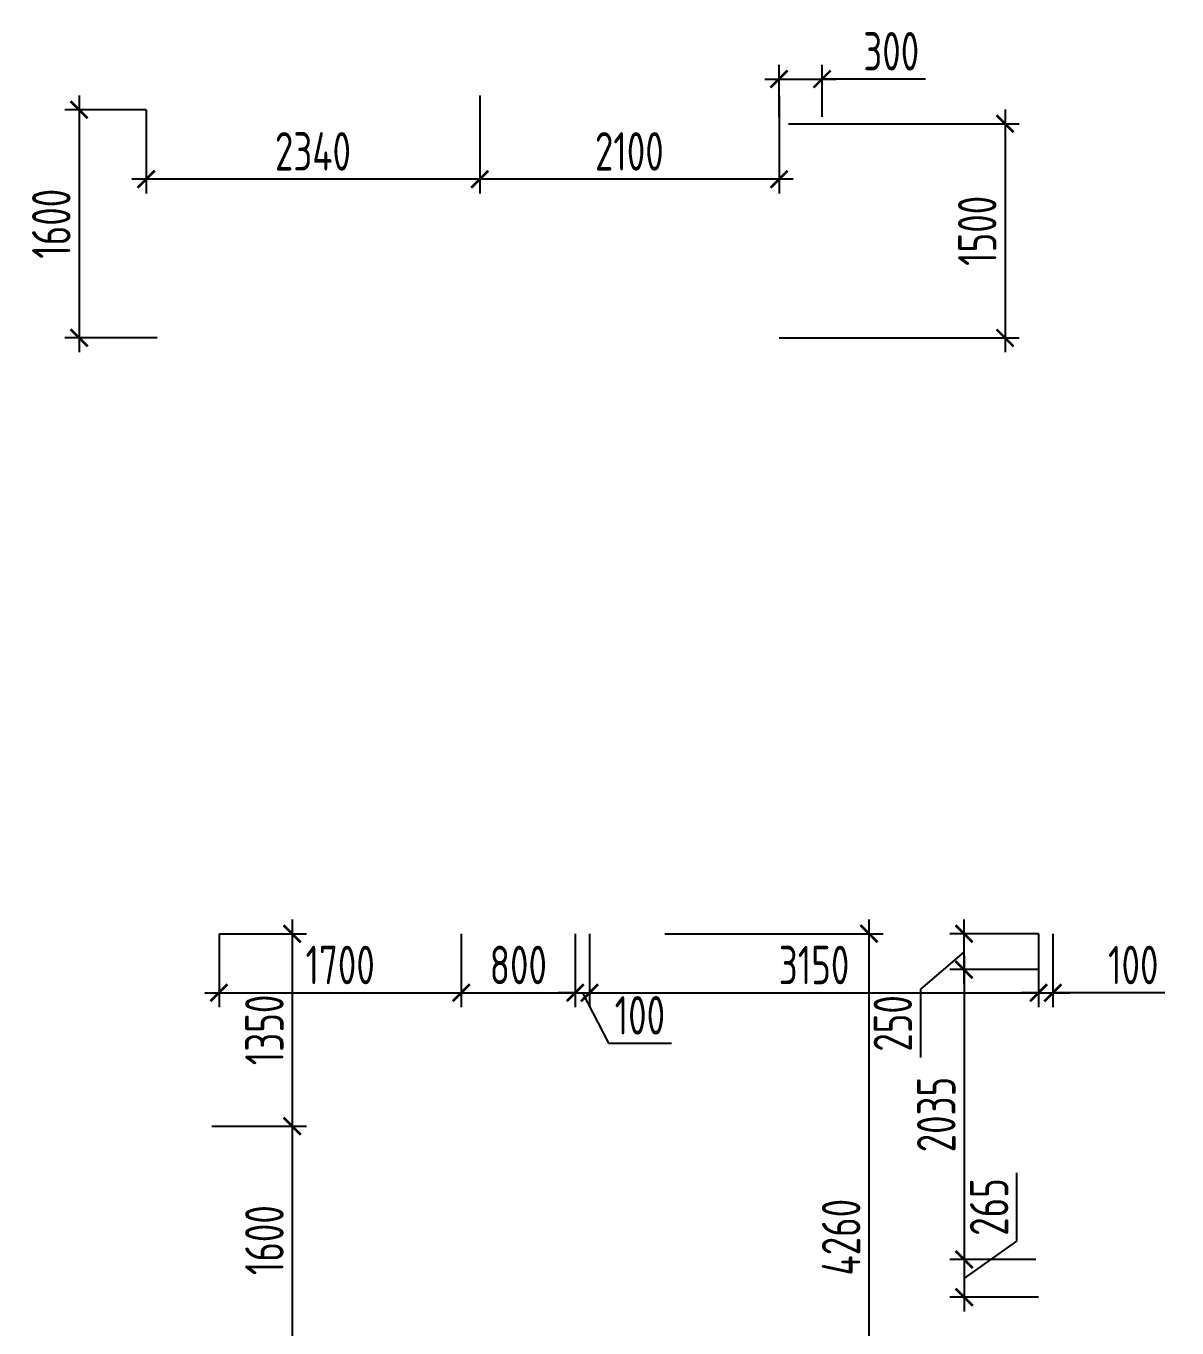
# Model space of a CAD drawing. Header units: millimetres. Extents: x -350007 to 536090, y -888 to 198380.
# Drawn here: x -189238 to -181163, y 124585 to 133718 of the extents above; entities that cross this region are included whole.
import ezdxf

# ---------------------------------------------------------------- set-up
doc = ezdxf.new("R2010")
doc.units = ezdxf.units.MM
doc.layers.add('АР_Размеры нов.', color=15, linetype='Continuous', lineweight=0)
doc.styles.add('ISOCPEUR', font='isocpeur.ttf', dxfattribs={"width": 0.7})
doc.dimstyles.new('R_100', dxfattribs={"dimtxt": 270, "dimasz": 120, "dimexe": 100, "dimexo": 0, "dimgap": 60, "dimtad": 1, "dimdec": 0, "dimrnd": 5, "dimzin": 0, "dimdsep": 46, "dimtxsty": 'ISOCPEUR', "dimblk": 'ARCHTICK', "dimcen": 0, "dimdle": 100, "dimclrd": 256, "dimclre": 256, "dimclrt": 256, "dimadec": 0, "dimazin": 0, "dimtfac": 2, "dimtdec": 0, "dimtofl": 0, "dimtmove": 1, "dimatfit": 3, "dimfxl": 1, "dimtvp": 3, "dimtolj": 1, "dimtzin": 0, "dimarcsym": 0})

# ---------------------------------------------------------------- blocks, each defined once
blk = doc.blocks.new('_ArchTick')
at = {"color": 0, "linetype": 'ByBlock', "const_width": 0.15}
blk.add_lwpolyline([(-0.5, -0.5), (0.5, 0.5)], dxfattribs=at)
blk = doc.blocks.new('*D2735')
at = {"layer": 'Defpoints', "color": 0, "ltscale": 100, "transparency": 16777216}
for p in [(-183888, 133032.4), (-183955.2, 131530.7), (-182369.5, 131530.7)]:
    blk.add_point(p, dxfattribs=at)
at = {"layer": 'АР_Размеры нов.', "lineweight": -2, "ltscale": 100, "transparency": 16777216}
for p, q in [((-182369.5, 133132.4), (-182369.5, 131430.7)), ((-183888, 133032.4), (-182269.5, 133032.4)), ((-183955.2, 131530.7), (-182269.5, 131530.7))]:
    blk.add_line(p, q, dxfattribs=at)
at = {"layer": 'АР_Размеры нов.', "lineweight": -2, "ltscale": 100, "transparency": 16777216, "xscale": 120, "yscale": 120, "zscale": 120}
for p, rotation in [((-182369.5, 133032.4), 90), ((-182369.5, 131530.7), 270)]:
    blk.add_blockref('_ArchTick', p, dxfattribs=dict(at, rotation=rotation))
at = {"layer": 'АР_Размеры нов.', "ltscale": 100, "transparency": 16777216, "insert": (-182564.5, 132281.6), "char_height": 270, "attachment_point": 5, "rotation": 90, "style": 'ISOCPEUR'}
blk.add_mtext('\\A1;1500', dxfattribs=at)
blk = doc.blocks.new('*D2737')
at = {"layer": 'Defpoints', "color": 0, "ltscale": 100, "transparency": 16777216}
for p in [(-187883.9, 127350.7), (-186183.9, 127350.7), (-186183.9, 126936.3)]:
    blk.add_point(p, dxfattribs=at)
at = {"layer": 'АР_Размеры нов.', "lineweight": -2, "ltscale": 100, "transparency": 16777216}
for p, q in [((-187883.9, 127350.7), (-187883.9, 126836.3)), ((-186183.9, 127350.7), (-186183.9, 126836.3)), ((-187983.9, 126936.3), (-186083.9, 126936.3))]:
    blk.add_line(p, q, dxfattribs=at)
at = {"layer": 'АР_Размеры нов.', "lineweight": -2, "ltscale": 100, "transparency": 16777216, "xscale": 120, "yscale": 120, "zscale": 120, "rotation": 180}
blk.add_blockref('_ArchTick', (-187883.9, 126936.3), dxfattribs=at)
at = {"layer": 'АР_Размеры нов.', "lineweight": -2, "ltscale": 100, "transparency": 16777216, "xscale": 120, "yscale": 120, "zscale": 120}
blk.add_blockref('_ArchTick', (-186183.9, 126936.3), dxfattribs=at)
at = {"layer": 'АР_Размеры нов.', "ltscale": 100, "transparency": 16777216, "insert": (-187033.9, 127131.3), "char_height": 270, "attachment_point": 5, "style": 'ISOCPEUR'}
blk.add_mtext('\\A1;1700', dxfattribs=at)
blk = doc.blocks.new('*D2740')
at = {"layer": 'Defpoints', "color": 0, "ltscale": 100, "transparency": 16777216}
for p in [(-182133.9, 127098.8), (-182656.8, 125064.9), (-182153.9, 125064.9)]:
    blk.add_point(p, dxfattribs=at)
at = {"layer": 'АР_Размеры нов.', "lineweight": -2, "ltscale": 100, "transparency": 16777216}
for p, q in [((-182656.8, 127198.8), (-182656.8, 124964.9)), ((-182133.9, 127098.8), (-182756.8, 127098.8)), ((-182153.9, 125064.9), (-182756.8, 125064.9))]:
    blk.add_line(p, q, dxfattribs=at)
at = {"layer": 'АР_Размеры нов.', "lineweight": -2, "ltscale": 100, "transparency": 16777216, "xscale": 120, "yscale": 120, "zscale": 120}
for p, rotation in [((-182656.8, 127098.8), 90), ((-182656.8, 125064.9), 270)]:
    blk.add_blockref('_ArchTick', p, dxfattribs=dict(at, rotation=rotation))
at = {"layer": 'АР_Размеры нов.', "ltscale": 100, "transparency": 16777216, "insert": (-182851.8, 126081.8), "char_height": 270, "attachment_point": 5, "rotation": 90, "style": 'ISOCPEUR'}
blk.add_mtext('\\A1;2035', dxfattribs=at)
blk = doc.blocks.new('*D2537')
at = {"layer": 'Defpoints', "color": 0, "ltscale": 100, "transparency": 16777216}
for p in [(-182656.8, 127350.7), (-182133.9, 127350.7), (-182153.9, 127098.8)]:
    blk.add_point(p, dxfattribs=at)
at = {"layer": 'АР_Размеры нов.', "lineweight": -2, "ltscale": 100, "transparency": 16777216}
for p, q in [((-182656.8, 126998.8), (-182656.8, 127450.7)), ((-182133.9, 127350.7), (-182756.8, 127350.7)), ((-182656.8, 127224.7), (-182961.6, 126960.9)), ((-182153.9, 127098.8), (-182756.8, 127098.8)), ((-182961.6, 126960.9), (-182961.6, 126481.8))]:
    blk.add_line(p, q, dxfattribs=at)
at = {"layer": 'АР_Размеры нов.', "lineweight": -2, "ltscale": 100, "transparency": 16777216, "xscale": 120, "yscale": 120, "zscale": 120}
for p, rotation in [((-182656.8, 127350.7), 90), ((-182656.8, 127098.8), 270)]:
    blk.add_blockref('_ArchTick', p, dxfattribs=dict(at, rotation=rotation))
at = {"layer": 'АР_Размеры нов.', "ltscale": 100, "transparency": 16777216, "insert": (-183156.6, 126721.4), "char_height": 270, "attachment_point": 5, "rotation": 90, "style": 'ISOCPEUR'}
blk.add_mtext('\\A1;250', dxfattribs=at)
blk = doc.blocks.new('*D2945')
at = {"layer": 'Defpoints', "color": 0, "ltscale": 100, "transparency": 16777216}
for p in [(-186055.2, 133230.7), (-183955.2, 133230.7), (-186055.2, 132644.1)]:
    blk.add_point(p, dxfattribs=at)
at = {"layer": 'АР_Размеры нов.', "lineweight": -2, "ltscale": 100, "transparency": 16777216}
for p, q in [((-186055.2, 133230.7), (-186055.2, 132544.1)), ((-183955.2, 133230.7), (-183955.2, 132544.1)), ((-183855.2, 132644.1), (-186155.2, 132644.1))]:
    blk.add_line(p, q, dxfattribs=at)
at = {"layer": 'АР_Размеры нов.', "lineweight": -2, "ltscale": 100, "transparency": 16777216, "xscale": 120, "yscale": 120, "zscale": 120, "rotation": 180}
blk.add_blockref('_ArchTick', (-186055.2, 132644.1), dxfattribs=at)
at = {"layer": 'АР_Размеры нов.', "lineweight": -2, "ltscale": 100, "transparency": 16777216, "xscale": 120, "yscale": 120, "zscale": 120}
blk.add_blockref('_ArchTick', (-183955.2, 132644.1), dxfattribs=at)
at = {"layer": 'АР_Размеры нов.', "ltscale": 100, "transparency": 16777216, "insert": (-185005.2, 132839.1), "char_height": 270, "attachment_point": 5, "style": 'ISOCPEUR'}
blk.add_mtext('\\A1;2100', dxfattribs=at)
blk = doc.blocks.new('*D2946')
at = {"layer": 'Defpoints', "color": 0, "ltscale": 100, "transparency": 16777216}
for p in [(-186055.2, 133230.7), (-188394.5, 133131.5), (-188394.5, 132644.1)]:
    blk.add_point(p, dxfattribs=at)
at = {"layer": 'АР_Размеры нов.', "lineweight": -2, "ltscale": 100, "transparency": 16777216}
for p, q in [((-186055.2, 133230.7), (-186055.2, 132544.1)), ((-188394.5, 133131.5), (-188394.5, 132544.1)), ((-185955.2, 132644.1), (-188494.5, 132644.1))]:
    blk.add_line(p, q, dxfattribs=at)
at = {"layer": 'АР_Размеры нов.', "lineweight": -2, "ltscale": 100, "transparency": 16777216, "xscale": 120, "yscale": 120, "zscale": 120, "rotation": 180}
blk.add_blockref('_ArchTick', (-188394.5, 132644.1), dxfattribs=at)
at = {"layer": 'АР_Размеры нов.', "lineweight": -2, "ltscale": 100, "transparency": 16777216, "xscale": 120, "yscale": 120, "zscale": 120}
blk.add_blockref('_ArchTick', (-186055.2, 132644.1), dxfattribs=at)
at = {"layer": 'АР_Размеры нов.', "ltscale": 100, "transparency": 16777216, "insert": (-187224.9, 132839.1), "char_height": 270, "attachment_point": 5, "style": 'ISOCPEUR'}
blk.add_mtext('\\A1;2340', dxfattribs=at)
blk = doc.blocks.new('*D2947')
at = {"layer": 'Defpoints', "color": 0, "ltscale": 100, "transparency": 16777216}
for p in [(-188394.5, 133131.5), (-188865.5, 131530.7), (-188318.9, 131530.7)]:
    blk.add_point(p, dxfattribs=at)
at = {"layer": 'АР_Размеры нов.', "lineweight": -2, "ltscale": 100, "transparency": 16777216}
for p, q in [((-188865.5, 133231.5), (-188865.5, 131430.7)), ((-188394.5, 133131.5), (-188965.5, 133131.5)), ((-188318.9, 131530.7), (-188965.5, 131530.7))]:
    blk.add_line(p, q, dxfattribs=at)
at = {"layer": 'АР_Размеры нов.', "lineweight": -2, "ltscale": 100, "transparency": 16777216, "xscale": 120, "yscale": 120, "zscale": 120}
for p, rotation in [((-188865.5, 133131.5), 90), ((-188865.5, 131530.7), 270)]:
    blk.add_blockref('_ArchTick', p, dxfattribs=dict(at, rotation=rotation))
at = {"layer": 'АР_Размеры нов.', "ltscale": 100, "transparency": 16777216, "insert": (-189060.5, 132331.1), "char_height": 270, "attachment_point": 5, "rotation": 90, "style": 'ISOCPEUR'}
blk.add_mtext('\\A1;1600', dxfattribs=at)
blk = doc.blocks.new('*D2968')
at = {"layer": 'Defpoints', "color": 0, "ltscale": 100, "transparency": 16777216}
for p in [(-183653.1, 133346.3), (-183955.2, 133082.4), (-183653.1, 133082.4)]:
    blk.add_point(p, dxfattribs=at)
at = {"layer": 'АР_Размеры нов.', "lineweight": -2, "ltscale": 100, "transparency": 16777216}
for p, q in [((-183955.2, 133082.4), (-183955.2, 133446.3)), ((-183653.1, 133082.4), (-183653.1, 133446.3)), ((-184055.2, 133346.3), (-183553.1, 133346.3)), ((-182928.2, 133346.3), (-183653.1, 133346.3))]:
    blk.add_line(p, q, dxfattribs=at)
at = {"layer": 'АР_Размеры нов.', "lineweight": -2, "ltscale": 100, "transparency": 16777216, "xscale": 120, "yscale": 120, "zscale": 120, "rotation": 180}
blk.add_blockref('_ArchTick', (-183955.2, 133346.3), dxfattribs=at)
at = {"layer": 'АР_Размеры нов.', "lineweight": -2, "ltscale": 100, "transparency": 16777216, "xscale": 120, "yscale": 120, "zscale": 120}
blk.add_blockref('_ArchTick', (-183653.1, 133346.3), dxfattribs=at)
at = {"layer": 'АР_Размеры нов.', "ltscale": 100, "transparency": 16777216, "insert": (-183167.8, 133541.3), "char_height": 270, "attachment_point": 5, "style": 'ISOCPEUR'}
blk.add_mtext('\\A1;300', dxfattribs=at)
blk = doc.blocks.new('*D2871')
at = {"layer": 'Defpoints', "color": 0, "ltscale": 500, "transparency": 16777216}
for p in [(-187883.9, 127350.7), (-187933.9, 126001), (-187370.5, 126001)]:
    blk.add_point(p, dxfattribs=at)
at = {"layer": 'АР_Размеры нов.', "lineweight": -2, "ltscale": 500, "transparency": 16777216}
for p, q in [((-187370.5, 127450.7), (-187370.5, 125901)), ((-187883.9, 127350.7), (-187270.5, 127350.7)), ((-187933.9, 126001), (-187270.5, 126001))]:
    blk.add_line(p, q, dxfattribs=at)
at = {"layer": 'АР_Размеры нов.', "lineweight": -2, "ltscale": 500, "transparency": 16777216, "xscale": 120, "yscale": 120, "zscale": 120}
for p, rotation in [((-187370.5, 127350.7), 90), ((-187370.5, 126001), 270)]:
    blk.add_blockref('_ArchTick', p, dxfattribs=dict(at, rotation=rotation))
at = {"layer": 'АР_Размеры нов.', "lineweight": 13, "ltscale": 500, "transparency": 16777216, "insert": (-187565.5, 126675.8), "char_height": 270, "attachment_point": 5, "rotation": 90, "style": 'ISOCPEUR'}
blk.add_mtext('\\A1;1350', dxfattribs=at)
blk = doc.blocks.new('*D2872')
at = {"layer": 'Defpoints', "color": 0, "ltscale": 500, "transparency": 16777216}
for p in [(-186183.9, 127350.7), (-185384.4, 127350.7), (-185384.4, 126936.3)]:
    blk.add_point(p, dxfattribs=at)
at = {"layer": 'АР_Размеры нов.', "lineweight": -2, "ltscale": 500, "transparency": 16777216}
for p, q in [((-186183.9, 127350.7), (-186183.9, 126836.3)), ((-185384.4, 127350.7), (-185384.4, 126836.3)), ((-186283.9, 126936.3), (-185284.4, 126936.3))]:
    blk.add_line(p, q, dxfattribs=at)
at = {"layer": 'АР_Размеры нов.', "lineweight": -2, "ltscale": 500, "transparency": 16777216, "xscale": 120, "yscale": 120, "zscale": 120, "rotation": 180}
blk.add_blockref('_ArchTick', (-186183.9, 126936.3), dxfattribs=at)
at = {"layer": 'АР_Размеры нов.', "lineweight": -2, "ltscale": 500, "transparency": 16777216, "xscale": 120, "yscale": 120, "zscale": 120}
blk.add_blockref('_ArchTick', (-185384.4, 126936.3), dxfattribs=at)
at = {"layer": 'АР_Размеры нов.', "lineweight": 13, "ltscale": 500, "transparency": 16777216, "insert": (-185784.2, 127131.3), "char_height": 270, "attachment_point": 5, "style": 'ISOCPEUR'}
blk.add_mtext('\\A1;800', dxfattribs=at)
blk = doc.blocks.new('*D2873')
at = {"layer": 'Defpoints', "color": 0, "ltscale": 500, "transparency": 16777216}
for p in [(-187933.9, 126001), (-187933.9, 124400.7), (-187370.5, 124400.7)]:
    blk.add_point(p, dxfattribs=at)
at = {"layer": 'АР_Размеры нов.', "lineweight": -2, "ltscale": 500, "transparency": 16777216}
for p, q in [((-187370.5, 126101), (-187370.5, 124300.7)), ((-187933.9, 126001), (-187270.5, 126001)), ((-187933.9, 124400.7), (-187270.5, 124400.7))]:
    blk.add_line(p, q, dxfattribs=at)
at = {"layer": 'АР_Размеры нов.', "lineweight": -2, "ltscale": 500, "transparency": 16777216, "xscale": 120, "yscale": 120, "zscale": 120}
for p, rotation in [((-187370.5, 126001), 90), ((-187370.5, 124400.7), 270)]:
    blk.add_blockref('_ArchTick', p, dxfattribs=dict(at, rotation=rotation))
at = {"layer": 'АР_Размеры нов.', "lineweight": 13, "ltscale": 500, "transparency": 16777216, "insert": (-187565.5, 125200.8), "char_height": 270, "attachment_point": 5, "rotation": 90, "style": 'ISOCPEUR'}
blk.add_mtext('\\A1;1600', dxfattribs=at)
blk = doc.blocks.new('*D3081')
at = {"layer": 'Defpoints', "color": 0, "ltscale": 500, "transparency": 16777216}
for p in [(-185384.4, 127350.7), (-185284.4, 127350.7), (-185284.4, 126936.3)]:
    blk.add_point(p, dxfattribs=at)
at = {"layer": 'АР_Размеры нов.', "lineweight": -2, "ltscale": 500, "transparency": 16777216}
for p, q in [((-185384.4, 127350.7), (-185384.4, 126836.3)), ((-185284.4, 127350.7), (-185284.4, 126836.3)), ((-185384.4, 126936.3), (-185504.4, 126936.3)), ((-185384.4, 126936.3), (-185284.4, 126936.3)), ((-185334.4, 126936.3), (-185151.9, 126583.2)), ((-185284.4, 126936.3), (-185164.4, 126936.3)), ((-185151.9, 126583.2), (-184710.6, 126583.2))]:
    blk.add_line(p, q, dxfattribs=at)
at = {"layer": 'АР_Размеры нов.', "lineweight": -2, "ltscale": 500, "transparency": 16777216, "xscale": 120, "yscale": 120, "zscale": 120}
blk.add_blockref('_ArchTick', (-185384.4, 126936.3), dxfattribs=at)
at = {"layer": 'АР_Размеры нов.', "lineweight": -2, "ltscale": 500, "transparency": 16777216, "xscale": 120, "yscale": 120, "zscale": 120, "rotation": 180}
blk.add_blockref('_ArchTick', (-185284.4, 126936.3), dxfattribs=at)
at = {"layer": 'АР_Размеры нов.', "lineweight": 13, "ltscale": 500, "transparency": 16777216, "insert": (-184931.2, 126778.2), "char_height": 270, "attachment_point": 5, "style": 'ISOCPEUR'}
blk.add_mtext('\\A1;100', dxfattribs=at)
blk = doc.blocks.new('*D3082')
at = {"layer": 'Defpoints', "color": 0, "ltscale": 500, "transparency": 16777216}
for p in [(-185284.4, 127350.7), (-182133.9, 127350.7), (-182133.9, 126936.3)]:
    blk.add_point(p, dxfattribs=at)
at = {"layer": 'АР_Размеры нов.', "lineweight": -2, "ltscale": 500, "transparency": 16777216}
for p, q in [((-185284.4, 127350.7), (-185284.4, 126836.3)), ((-182133.9, 127350.7), (-182133.9, 126836.3)), ((-185384.4, 126936.3), (-182033.9, 126936.3))]:
    blk.add_line(p, q, dxfattribs=at)
at = {"layer": 'АР_Размеры нов.', "lineweight": -2, "ltscale": 500, "transparency": 16777216, "xscale": 120, "yscale": 120, "zscale": 120, "rotation": 180}
blk.add_blockref('_ArchTick', (-185284.4, 126936.3), dxfattribs=at)
at = {"layer": 'АР_Размеры нов.', "lineweight": -2, "ltscale": 500, "transparency": 16777216, "xscale": 120, "yscale": 120, "zscale": 120}
blk.add_blockref('_ArchTick', (-182133.9, 126936.3), dxfattribs=at)
at = {"layer": 'АР_Размеры нов.', "lineweight": 13, "ltscale": 500, "transparency": 16777216, "insert": (-183709.2, 127131.3), "char_height": 270, "attachment_point": 5, "style": 'ISOCPEUR'}
blk.add_mtext('\\A1;3150', dxfattribs=at)
blk = doc.blocks.new('*D3083')
at = {"layer": 'Defpoints', "color": 0, "ltscale": 500, "transparency": 16777216}
for p in [(-182133.9, 127350.7), (-182033.9, 127350.7), (-182033.9, 126936.3)]:
    blk.add_point(p, dxfattribs=at)
at = {"layer": 'АР_Размеры нов.', "lineweight": -2, "ltscale": 500, "transparency": 16777216}
for p, q in [((-182133.9, 127350.7), (-182133.9, 126836.3)), ((-182033.9, 127350.7), (-182033.9, 126836.3)), ((-182133.9, 126936.3), (-182253.9, 126936.3)), ((-182133.9, 126936.3), (-182033.9, 126936.3)), ((-182033.9, 126936.3), (-181913.9, 126936.3)), ((-181249.4, 126936.3), (-182033.9, 126936.3))]:
    blk.add_line(p, q, dxfattribs=at)
at = {"layer": 'АР_Размеры нов.', "lineweight": -2, "ltscale": 500, "transparency": 16777216, "xscale": 120, "yscale": 120, "zscale": 120}
blk.add_blockref('_ArchTick', (-182133.9, 126936.3), dxfattribs=at)
at = {"layer": 'АР_Размеры нов.', "lineweight": -2, "ltscale": 500, "transparency": 16777216, "xscale": 120, "yscale": 120, "zscale": 120, "rotation": 180}
blk.add_blockref('_ArchTick', (-182033.9, 126936.3), dxfattribs=at)
at = {"layer": 'АР_Размеры нов.', "lineweight": 13, "ltscale": 500, "transparency": 16777216, "insert": (-181470, 127131.3), "char_height": 270, "attachment_point": 5, "style": 'ISOCPEUR'}
blk.add_mtext('\\A1;100', dxfattribs=at)
blk = doc.blocks.new('*D1642')
at = {"layer": 'Defpoints', "color": 0, "ltscale": 500, "transparency": 16777216}
for p in [(-184756, 127350.7), (-183324.5, 123092.8), (-182903.9, 123092.8)]:
    blk.add_point(p, dxfattribs=at)
at = {"layer": 'АР_Размеры нов.', "lineweight": -2, "ltscale": 500, "transparency": 16777216}
for p, q in [((-183324.5, 127450.7), (-183324.5, 122992.8)), ((-184756, 127350.7), (-183224.5, 127350.7)), ((-182903.9, 123092.8), (-183424.5, 123092.8))]:
    blk.add_line(p, q, dxfattribs=at)
at = {"layer": 'АР_Размеры нов.', "lineweight": -2, "ltscale": 500, "transparency": 16777216, "xscale": 120, "yscale": 120, "zscale": 120}
for p, rotation in [((-183324.5, 127350.7), 90), ((-183324.5, 123092.8), 270)]:
    blk.add_blockref('_ArchTick', p, dxfattribs=dict(at, rotation=rotation))
at = {"layer": 'АР_Размеры нов.', "lineweight": 13, "ltscale": 500, "transparency": 16777216, "insert": (-183519.5, 125221.7), "char_height": 270, "attachment_point": 5, "rotation": 90, "style": 'ISOCPEUR'}
blk.add_mtext('\\A1;4260', dxfattribs=at)
blk = doc.blocks.new('*D4066')
at = {"layer": 'Defpoints', "color": 0, "transparency": 16777216}
for p in [(-182153.9, 125064.9), (-182656.8, 124800.7), (-182133.9, 124800.7)]:
    blk.add_point(p, dxfattribs=at)
at = {"layer": 'АР_Размеры нов.', "lineweight": -2, "transparency": 16777216}
for p, q in [((-182286.2, 125193.8), (-182286.2, 125672.9)), ((-182656.8, 124932.8), (-182286.2, 125193.8)), ((-182656.8, 125164.9), (-182656.8, 124700.7)), ((-182153.9, 125064.9), (-182756.8, 125064.9)), ((-182133.9, 124800.7), (-182756.8, 124800.7))]:
    blk.add_line(p, q, dxfattribs=at)
at = {"layer": 'АР_Размеры нов.', "lineweight": -2, "transparency": 16777216, "xscale": 120, "yscale": 120, "zscale": 120}
for p, rotation in [((-182656.8, 125064.9), 90), ((-182656.8, 124800.7), 270)]:
    blk.add_blockref('_ArchTick', p, dxfattribs=dict(at, rotation=rotation))
at = {"layer": 'АР_Размеры нов.', "transparency": 16777216, "insert": (-182481.2, 125433.3), "char_height": 270, "attachment_point": 5, "rotation": 90, "style": 'ISOCPEUR'}
blk.add_mtext('\\A1;265', dxfattribs=at)

msp = doc.modelspace()

# ---------------------------------------------------------------- dimensions: what is measured, and where the dimension line sits
at = {"layer": 'АР_Размеры нов.', "ltscale": 100}
dim = msp.add_linear_dim(base=(-183653.1, 133346.3), p1=(-183955.2, 133082.4), p2=(-183653.1, 133082.4), dimstyle='R_100', override={"dimpost": '\\X', "dimfxl": 300, "dimarcsym": 1}, dxfattribs=at)
dim.commit()
dim.dimension.update_dxf_attribs({"geometry": '*D2968', "text_midpoint": (-183167.8, 133230.7), "dimtype": 160})
for base, p1, p2, override, picture, middle in [((-188865.5, 131530.7), (-188394.5, 133131.5), (-188318.9, 131530.7), {"dimpost": '\\X', "dimfxl": 2.5, "dimarcsym": 1}, '*D2947', (-189060.5, 132331.1)), ((-182369.5, 131530.7), (-183888, 133032.4), (-183955.2, 131530.7), {"dimpost": '\\X', "dimfxl": 2.5, "dimarcsym": 1}, '*D2735', (-182564.5, 132281.6)), ((-182656.8, 125064.9), (-182133.9, 127098.8), (-182153.9, 125064.9), {"dimpost": '\\X', "dimfxl": 300, "dimarcsym": 1}, '*D2740', (-182851.8, 126081.8))]:
    dim = msp.add_linear_dim(base=base, p1=p1, p2=p2, angle=90, dimstyle='R_100', override=override, dxfattribs=at)
    dim.commit()
    dim.dimension.update_dxf_attribs({"geometry": picture, "text_midpoint": middle})
for base, p1, p2, override, picture, middle in [((-188394.5, 132644.1), (-186055.2, 133230.7), (-188394.5, 133131.5), {"dimpost": '\\X', "dimfxl": 2.5, "dimarcsym": 1}, '*D2946', (-187224.9, 132839.1)), ((-186055.2, 132644.1), (-183955.2, 133230.7), (-186055.2, 133230.7), {"dimpost": '\\X', "dimfxl": 2.5, "dimarcsym": 1}, '*D2945', (-185005.2, 132839.1)), ((-186183.9, 126936.3), (-187883.9, 127350.7), (-186183.9, 127350.7), {"dimpost": '\\X', "dimfxl": 300, "dimarcsym": 1}, '*D2737', (-187033.9, 127131.3))]:
    dim = msp.add_linear_dim(base=base, p1=p1, p2=p2, dimstyle='R_100', override=override, dxfattribs=at)
    dim.commit()
    dim.dimension.update_dxf_attribs({"geometry": picture, "text_midpoint": middle})
at = {"layer": 'АР_Размеры нов.', "lineweight": 13, "ltscale": 500}
for base, p1, p2, picture, middle in [((-187370.5, 126001), (-187883.9, 127350.7), (-187933.9, 126001), '*D2871', (-187565.5, 126675.8)), ((-183324.5, 123092.8), (-184756, 127350.7), (-182903.9, 123092.8), '*D1642', (-183519.5, 125221.7)), ((-187370.5, 124400.7), (-187933.9, 126001), (-187933.9, 124400.7), '*D2873', (-187565.5, 125200.8))]:
    dim = msp.add_linear_dim(base=base, p1=p1, p2=p2, angle=90, dimstyle='R_100', override={"dimpost": '\\X'}, dxfattribs=at)
    dim.commit()
    dim.dimension.update_dxf_attribs({"geometry": picture, "text_midpoint": middle})
at = {"layer": 'АР_Размеры нов.', "ltscale": 100}
dim = msp.add_linear_dim(base=(-182656.8, 127350.7), p1=(-182153.9, 127098.8), p2=(-182133.9, 127350.7), angle=90, dimstyle='R_100', override={"dimpost": '\\X', "dimfxl": 2.5, "dimarcsym": 1}, dxfattribs=at)
dim.commit()
dim.dimension.update_dxf_attribs({"geometry": '*D2537', "text_midpoint": (-182961.6, 126900.9), "dimtype": 160})
at = {"layer": 'АР_Размеры нов.', "lineweight": 13, "ltscale": 500}
for base, p1, p2, picture, middle in [((-185384.4438, 126936.3377), (-186183.9151, 127350.6825), (-185384.4438, 127350.6825), '*D2872', (-185784.1794, 127131.3377)), ((-182133.9151, 126936.3377), (-185284.4438, 127350.6825), (-182133.9151, 127350.6825), '*D3082', (-183709.1794, 127131.3377))]:
    dim = msp.add_linear_dim(base=base, p1=p1, p2=p2, dimstyle='R_100', override={"dimpost": '\\X', "dimfxl": 300, "dimarcsym": 1}, dxfattribs=at)
    dim.commit()
    dim.dimension.update_dxf_attribs({"geometry": picture, "text_midpoint": middle})
for base, p1, p2, picture, middle in [((-185284.4, 126936.3), (-185384.4, 127350.7), (-185284.4, 127350.7), '*D3081', (-185091.9, 126583.2)), ((-182033.9, 126936.3), (-182133.9, 127350.7), (-182033.9, 127350.7), '*D3083', (-181470, 126850.5))]:
    dim = msp.add_linear_dim(base=base, p1=p1, p2=p2, dimstyle='R_100', override={"dimpost": '\\X', "dimfxl": 300, "dimarcsym": 1}, dxfattribs=at)
    dim.commit()
    dim.dimension.update_dxf_attribs({"geometry": picture, "text_midpoint": middle, "dimtype": 160})
at = {"layer": 'АР_Размеры нов.'}
dim = msp.add_linear_dim(base=(-182656.8, 124800.7), p1=(-182153.9, 125064.9), p2=(-182133.9, 124800.7), angle=90, dimstyle='R_100', override={"dimpost": '\\X', "dimfxl": 300, "dimarcsym": 1}, dxfattribs=at)
dim.commit()
dim.dimension.update_dxf_attribs({"geometry": '*D4066', "text_midpoint": (-182286.2, 125253.8), "dimtype": 160})

doc.saveas('drawing.dxf')
